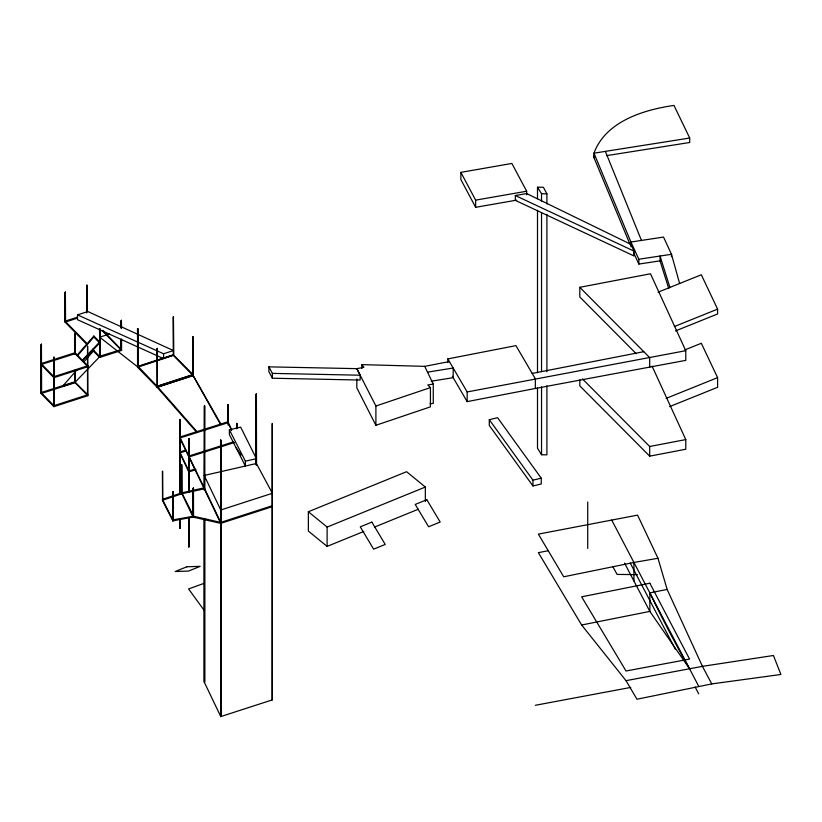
<?xml version="1.0" encoding="UTF-8"?>
<svg xmlns="http://www.w3.org/2000/svg" width="822" height="822" viewBox="0 0 822 822"><rect width="100%" height="100%" fill="white"/><g stroke="black" fill="none" stroke-linecap="round" stroke-linejoin="round"><path stroke-width="1.23" d="M587.72 548.418L587.72 502.047M629.929 244.103L593.957 157.629L594.388 155.214M76.939 355.371L93.852 336.044L99.678 341.993L82.108 360.426M77.782 355.371L93.852 337.01L93.852 336.044M76.939 369.869L62.564 386.289L75.079 382.292L99.986 356.388L99.986 328.656M83.7 362.132L93.852 350.542M82.981 360.468L99.678 342.959L93.852 337.01M363.807 531.444L327.115 546.394L308.363 531.063L308.363 511.736L406.592 471.705L425.344 487.045L425.344 501.543M308.363 511.736L327.115 527.077L425.344 487.045M374.452 527.108L418.244 509.26M658.083 292.18L701.32 274.764L717.596 309.134L717.596 313.963L675.52 330.917M674.348 326.55L717.596 309.134M684.962 349.864L701.32 343.277L717.596 377.637L717.596 387.296L669.673 406.602M666.169 398.362L717.596 377.637M203.794 583.425L188.577 588.963L204.103 610.253M375.901 425.293L375.901 406.027L430.43 387.594L430.43 406.849L375.901 425.293L356.83 387.902L356.83 378.921M220.748 522.402L204.226 487.857L181.898 492.789L162.386 499.355L172.826 519.905L193.519 516.237L220.748 522.402L272.38 505.684M173.165 520.819L173.062 491.628L172.826 520.871L162.386 500.321L181.898 493.755L204.226 488.823L220.748 523.367L272.38 506.65M163.578 353.789L173.401 350.562L87.831 311.538L77.504 314.867L77.504 319.707L163.578 358.618L163.578 353.789L77.504 314.867M173.401 355.053L137.551 366.797L99.678 337.164L109.408 334.04M173.586 354.672L173.401 316.819L173.586 354.672L137.726 366.417L137.551 328.564L137.551 367.208L173.401 355.392M87.255 344.778L65.061 322.142L65.38 292.087L65.555 321.248M86.608 312.956L86.916 285.121L87.091 311.764M87.656 346.247L87.831 395.701L53.923 406.643L41.1 393.543L41.408 344.171L41.583 392.659M74.771 353.85L75.079 333.413L75.254 353.933M121.081 327.957L121.389 320.292L121.574 328.029M53.749 357.19L53.923 406.643M99.503 328.584L99.986 356.388M121.081 339.291L121.081 349.381L121.389 339.198M121.081 349.381L102.914 330.423M156.961 348.436L157.136 387.265L196.355 431.899M221.087 424.501L192.564 374.524L192.872 336.743L193.078 375.592L220.46 424.358M74.771 370.383L74.946 382.004M138.045 366.314L157.136 386.299L197.188 431.889M173.093 354.601L193.078 374.627L157.136 386.299L193.078 374.627L192.872 336.743M137.551 367.208L157.136 387.265L193.047 375.572L173.401 355.464L173.401 316.819M179.792 493.621L180.1 419.734L180.275 493.693M227.632 422.457L227.941 404.547L228.115 425.077M188.618 492.07L188.926 438.547L189.101 492.152M236.459 428.55L236.767 423.361L236.942 428.622M181.59 464.862L181.765 494.032M162.386 471.335L162.561 500.495M179.792 527.96L179.792 519.052M188.618 546.774L188.618 517.511M157.136 387.265L193.078 375.592M204.226 519.083L204.226 682.034L220.748 716.579L220.615 440.15L220.748 716.579L272.38 699.871L272.246 423.443L272.051 699.943M77.206 317.251L65.061 321.176L87.255 343.812M65.061 322.142L77.206 318.217M99.503 356.306L121.574 349.453M92.578 350.213L99.678 357.457L121.574 350.419L121.574 339.373M75.079 381.716L41.1 392.577L53.923 405.678L87.831 394.735L74.771 381.819M41.1 393.543L75.079 382.682L87.831 395.701M227.941 404.547L227.941 422.744L179.792 438.034L204.226 488.823M185.803 450.076L179.792 451.987L188.793 470.975L194.814 469.064M185.803 451.042L179.792 452.953L188.793 471.941L196.016 469.65M231.65 429.598L227.941 421.778L179.792 437.068L188.793 456.056L233.335 441.917M188.793 457.022L234.537 442.493M489.296 419.693L497.577 417.699L541.246 478.178L541.246 483.973L532.954 485.956L489.296 425.488L489.296 419.693L532.954 480.161L532.954 485.956M532.954 480.161L541.246 478.178M229.379 429.772L240.671 427.163L256.392 458.676L245.388 461.193L229.379 429.772L229.379 434.612L245.388 466.023L245.388 461.193M204.226 488.926L204.565 405.719L204.688 490.323M256.063 464.266L256.392 393.851L256.526 464.379M204.688 682.147L204.688 518.456M657.98 558.272L633.926 562.464L563.717 576.787L538.369 534.125L637.574 515.127L657.98 558.272L667.145 589.436L702.43 666.354L711.749 683.914L780.9 674.482L773.44 655.494L702.43 666.354L626.025 680.667L581.647 625.008L538.369 552.651L548.315 550.74M711.749 683.914L636.968 699.234L626.025 680.667M698.854 686.555L689.566 668.759L649.842 611.404L649.842 592.888L667.145 589.436M581.647 625.008L649.842 611.404L624.576 563.142M447.836 362.533L447.836 358.906L515.949 345.63L535.338 378.808L535.338 388.467L467.163 401.619L452.347 376.281M361.803 368.482L361.803 364.629L424.717 366.355L449.377 361.546M532.194 373.424L643.79 351.682M447.836 358.906L467.163 391.95L685.774 350.696L685.774 360.355L535.338 388.467M636.249 353.748L579.798 296.978L579.798 287.31L650.49 273.777L685.774 350.696M582.49 378.911L649.688 446.49L685.774 439.585L685.774 449.244L649.688 456.159L579.798 385.867L579.798 379.826M535.338 705.286L630.813 687.408M516.699 200.126L475.64 207.308L460.875 179.545L460.875 172.373L511.88 163.434L526.655 191.218L526.655 194.804M460.875 172.373L475.64 200.136L526.655 191.218M515.332 195.533L526.655 193.55L630.916 244.36L634.029 251.121L634.029 255.961L515.332 200.363L515.332 195.533L634.029 251.121M181.898 464.769L181.898 493.755L193.18 517.254L193.417 488.021L193.519 517.202L220.748 523.367M193.078 517.059L172.826 520.871L172.826 491.885M427.512 372.15L453.169 368.02L453.169 377.678L431.18 381.223M606.554 155.646L689.709 142.494L689.709 138.034L593.957 153.18L593.957 157.629M429.988 403.859L433.276 403.335L433.276 384.08L427.789 384.943L430.43 387.594M689.709 138.034L673.978 105.422C643.39 109.819 605.609 121.492 593.957 153.18L630.916 242.028L638.858 259.238L671.482 254.296L679.619 283.508M633.557 252.59L638.858 264.067L661.443 260.646M637.461 574.629L617.075 574.414L612.904 566.738M537.496 198.719L537.496 187.2L543.414 187.293L546.897 193.817L546.897 204.051M537.496 187.2L541.534 193.735L546.897 193.817M537.496 388.087L537.496 448.226L541.534 454.761L546.897 454.843L546.897 385.744M375.901 406.027L356.83 368.646L360.139 375.212L360.139 380.041L272.38 378.223L268.876 371.688L268.876 366.859L356.83 368.646L363.899 367.352L361.803 364.629M268.876 366.859L272.38 373.383L360.139 375.212M579.798 287.31L649.688 357.601L649.688 367.27M102.02 330.485L121.574 350.419M92.578 349.247L99.678 356.491M236.15 447.826L241.113 455.059M611.722 520.059L689.566 668.759A1204.723 284.607 80.1 0 1 649.842 592.888M630.197 562.988L675.468 649.452M695.124 686.997L698.69 693.83M181.898 492.789L193.519 516.237M188.793 456.056L204.226 487.857M424.717 366.355L433.276 384.08M227.941 422.744L231.65 430.564M652.093 366.17L685.774 439.585M605.372 151.382L641.448 240.425M669.92 287.412L660.035 256.022L660.035 260.862L668.779 288.625M671.482 256.711L671.482 254.296L663.539 237.075L630.916 242.028L630.916 246.785M649.688 446.49L649.688 456.159M638.858 259.238L638.858 264.067M633.926 562.464L633.926 580.99M546.897 214.295L546.897 371.678M541.534 193.735L541.534 201.411M541.534 212.929L541.534 371.585M541.534 386.946L541.534 454.761M537.496 210.237L537.496 372.736M475.64 200.136L475.64 207.308M467.163 391.95L467.163 401.619M327.115 527.077L327.115 546.394M272.38 373.383L272.38 378.223M256.392 393.851L256.392 465.468M256.197 394.108L256.197 464.451M236.767 423.361L236.633 428.724M227.807 404.825L227.807 422.631M220.943 440.078L220.943 716.311M220.748 440.345L220.748 716.579M204.565 405.719L204.565 490.128M204.565 519.545L204.565 681.962M204.359 405.986L204.359 490.395M204.359 518.528L204.359 682.229M193.417 488.021L193.417 517.007M193.18 488.268L193.18 517.254M192.738 337.03L192.738 374.709M189.101 517.593L189.101 546.846M188.926 438.547L188.926 491.977M188.926 517.418L188.926 546.671M188.793 438.825L188.793 492.255M188.793 517.696L188.793 546.949M180.275 519.134L180.275 528.043M180.1 419.734L180.1 493.519M180.1 518.959L180.1 527.858M179.967 420.021L179.967 493.796M179.967 519.237L179.967 528.135M173.062 491.628L173.062 520.614M162.694 471.232L162.694 500.218M157.279 348.343L157.279 386.021M137.87 328.461L137.87 366.139M137.726 328.738L137.726 366.417M121.389 320.292L121.389 327.855M121.255 320.57L121.255 328.132M121.255 339.476L121.255 349.555M99.811 329.745L99.811 356.203M99.678 328.759L99.678 357.457M87.522 346.524L87.522 394.837M86.916 285.121L86.783 311.867M75.254 370.455L75.254 381.901M75.079 333.413L74.946 354.035M75.079 370.28L75.079 382.682M65.38 292.087L65.38 321.073M65.236 292.365L65.236 321.351M54.057 357.097L54.057 405.4M41.408 344.171L41.408 392.484M41.275 344.449L41.275 392.762M186.8 566.79L175.209 571.516L188.577 571.064L200.167 566.337L186.8 566.79M371.852 522.114L360.262 526.84L373.63 549.158L385.22 544.441L371.852 522.114M426.824 499.714L415.233 504.441L428.601 526.758L440.191 522.042L426.824 499.714M272.38 493.282L220.748 510L204.226 475.455L256.392 463.505L272.38 493.282M87.831 365.749L53.923 376.692L41.1 363.591L75.079 352.73L87.831 365.749M87.831 366.715L53.923 377.658L41.1 364.557L75.079 353.696L87.831 366.715M649.842 583.219L581.647 596.823L626.025 670.999L689.566 659.1L649.842 583.219"/></g></svg>
